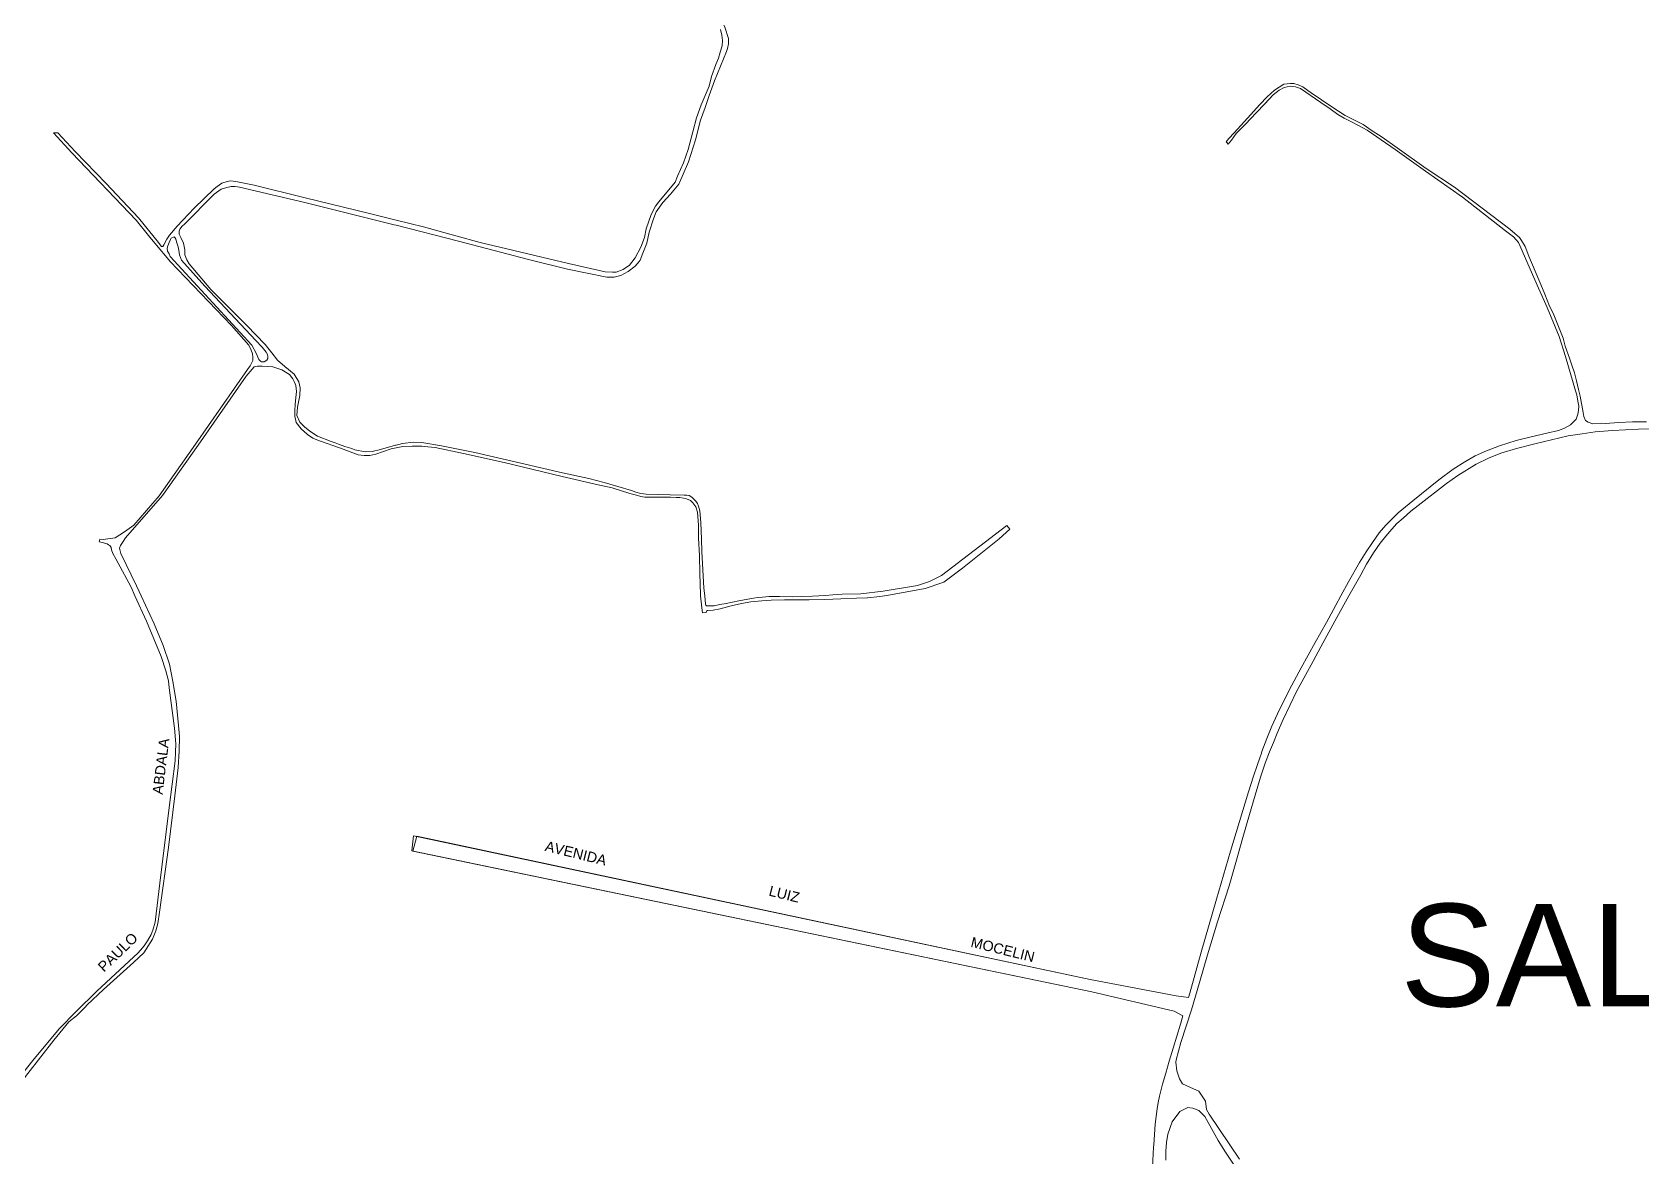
# Model space of a CAD drawing. Header units: millimetres. Extents: x 617885 to 663705, y 7172943 to 7234736.
# Drawn here: x 647845 to 649414, y 7186253 to 7187349 of the extents above; entities that cross this region are included whole.
import ezdxf

# ---------------------------------------------------------------- set-up
doc = ezdxf.new("R2010")
doc.units = ezdxf.units.MM
doc.layers.add('BAIRROS', color=12, linetype='Continuous')
doc.layers.add('TOP_VIAS 10.000', color=7, linetype='Continuous', lineweight=9)
doc.layers.add('VIAS', color=7, linetype='Continuous', lineweight=5)
doc.styles.add('LDUP', font='LDUP.SHX')
doc.styles.get("Standard").update_dxf_attribs({"font": 'arial.ttf'})

msp = doc.modelspace()

# ---------------------------------------------------------------- linework, layer by layer
at = {"layer": 'VIAS', "color": 253}
for points in [[(648524, 7187343.1), (648520.3, 7187354.1), (648517.3, 7187361.5), (648515.7, 7187368.9)], [(648516.2, 7187352), (648517.6, 7187346.3)], [(648510.4, 7187302.1), (648521.9, 7187330.6), (648522.9, 7187333.6)], [(648517.9, 7187336), (648516, 7187330), (648514.4, 7187324)], [(648517.6, 7187346.3), (648518.2, 7187341.2)], [(648518.2, 7187341.2), (648517.9, 7187336)], [(648522.9, 7187333.6), (648523.9, 7187338.1), (648524, 7187343.1)], [(648514.4, 7187324), (648511.7, 7187318), (648507.5, 7187306.2)], [(648505, 7187287.7), (648510.4, 7187302.1)], [(648507.5, 7187306.2), (648505.1, 7187296.9)], [(648496.8, 7187263.7), (648501.2, 7187276), (648505, 7187287.7)], [(648505.1, 7187296.9), (648497.2, 7187278.5)], [(649056.2, 7187292.9), (649049.1, 7187286.2), (649041.8, 7187278.8)], [(649046.8, 7187279.6), (649054.9, 7187288.3)], [(649054.9, 7187288.3), (649060.6, 7187292.9), (649065.7, 7187295.5)], [(649065.4, 7187298.7), (649056.2, 7187292.9)], [(649075, 7187299.2), (649071.7, 7187299.3), (649065.4, 7187298.7)], [(649065.7, 7187295.5), (649071.4, 7187296.6)], [(649071.4, 7187296.6), (649076.6, 7187296.1)], [(649079.3, 7187298), (649075, 7187299.2)], [(649076.6, 7187296.1), (649081.7, 7187294.4), (649101.4, 7187280.7), (649110.4, 7187274.6), (649117.9, 7187269.2)], [(649125.1, 7187268.3), (649112, 7187276.7), (649092, 7187290.4), (649088.8, 7187292.5), (649083.9, 7187296.1), (649079.3, 7187298)], [(648497.2, 7187278.5), (648492.9, 7187265.9), (648489.2, 7187252.2), (648484.6, 7187234.9)], [(649014.2, 7187244.1), (649019, 7187250.5), (649027.8, 7187259.7), (649038.2, 7187270.7), (649046.8, 7187279.6)], [(649041.8, 7187278.8), (649030, 7187265.6)], [(649117.9, 7187269.2), (649124, 7187265.4), (649131.3, 7187261.9)], [(648491.7, 7187244.6), (648496.8, 7187263.7)], [(649030, 7187265.6), (649016.8, 7187251.1), (649011.8, 7187245.8)], [(649134.1, 7187263.7), (649125.1, 7187268.3)], [(649131.3, 7187261.9), (649138, 7187258.4), (649146.4, 7187253.7), (649173.8, 7187235), (649203.5, 7187213.8)], [(649142.8, 7187259.3), (649134.1, 7187263.7)], [(649151.4, 7187253.1), (649142.8, 7187259.3)], [(649161.2, 7187247), (649151.4, 7187253.1)], [(647870.4, 7187251.4), (647866, 7187251.4)], [(647866, 7187251.4), (647884, 7187231.9)], [(647887.3, 7187233.1), (647870.4, 7187251.4)], [(648459.9, 7187183.3), (648467.5, 7187191.6), (648475.7, 7187201.1), (648485, 7187223), (648487.4, 7187230.2), (648491.7, 7187244.6)], [(649011.8, 7187245.8), (649009, 7187242.5)], [(649009, 7187242.5), (649009.7, 7187241.7), (649011.1, 7187240.3)], [(649011.1, 7187240.3), (649014.2, 7187244.1)], [(649204.2, 7187216.6), (649175.9, 7187236.7), (649161.2, 7187247)], [(647884, 7187231.9), (647946.5, 7187166)], [(647949, 7187168.5), (647917.3, 7187201.8), (647887.3, 7187233.1)], [(648484.6, 7187234.9), (648480, 7187222.1), (648474.3, 7187209), (648472, 7187203.3), (648456.1, 7187184.1)], [(649203.5, 7187213.8), (649239.6, 7187188.6), (649281.4, 7187155.9), (649289.3, 7187149.9), (649291.9, 7187147.1)], [(649295, 7187149.3), (649290.6, 7187153.2), (649285.6, 7187157.3), (649231.7, 7187198.4), (649204.2, 7187216.6)], [(647993.8, 7187162.4), (648022.7, 7187191.5)], [(648025.5, 7187198.8), (648022.5, 7187196.6), (648003.3, 7187177.7)], [(648022.7, 7187191.5), (648029.6, 7187196.2), (648035, 7187198), (648039.2, 7187198.8)], [(648030, 7187202.1), (648025.5, 7187198.8)], [(648035.4, 7187203.9), (648030, 7187202.1)], [(648038.6, 7187204.4), (648035.4, 7187203.9)], [(648043.8, 7187203.9), (648038.6, 7187204.4)], [(648039.2, 7187198.8), (648042.8, 7187198.8), (648045.5, 7187198.6)], [(648111.5, 7187188), (648061.6, 7187200.2), (648043.8, 7187203.9)], [(648045.5, 7187198.6), (648047.4, 7187198.2), (648110.9, 7187183.2)], [(648003.3, 7187177.7), (647986.7, 7187160.2), (647979.2, 7187151.6)], [(648110.9, 7187183.2), (648198.2, 7187161.7), (648200, 7187161.2)], [(648174.1, 7187172.5), (648111.5, 7187188)], [(648444.3, 7187143.8), (648446.8, 7187154.6), (648450.8, 7187167.5), (648453.5, 7187174.3), (648459.9, 7187183.3)], [(648456.1, 7187184.1), (648452.7, 7187179.9), (648448.7, 7187171.7)], [(647946.5, 7187166), (647958.7, 7187151.3)], [(647972.6, 7187140.6), (647971.2, 7187140.6), (647970, 7187142.1), (647968.3, 7187144.3), (647949, 7187168.5)], [(647988.4, 7187155.3), (647989.2, 7187157.5), (647991.5, 7187160.3), (647993.8, 7187162.4)], [(648258.3, 7187151), (648226.6, 7187159.8), (648200, 7187166.2), (648174.1, 7187172.5)], [(648200, 7187161.2), (648260.7, 7187145.6)], [(648448.7, 7187171.7), (648443.9, 7187157.8)], [(647958.7, 7187151.3), (647969.8, 7187137.8)], [(647979.2, 7187151.6), (647976.5, 7187147.6), (647973.7, 7187142.1)], [(647992.9, 7187143.8), (647990.2, 7187149.3), (647988.7, 7187152.6), (647988.4, 7187155.3)], [(647994.2, 7187137.2), (647992.9, 7187143.8)], [(648368.2, 7187123.8), (648282, 7187144.4), (648258.3, 7187151)], [(648260.7, 7187145.6), (648329.2, 7187127.9), (648367.1, 7187118.5)], [(648442, 7187149.2), (648438.4, 7187139.7)], [(648440.5, 7187133.9), (648444.3, 7187143.8)], [(648443.9, 7187157.8), (648442, 7187149.2)], [(649291.9, 7187147.1), (649294.2, 7187144.5)], [(649294.2, 7187144.5), (649313.7, 7187100)], [(649300.5, 7187140.6), (649297.1, 7187146.2), (649295, 7187149.3)], [(647969.8, 7187137.8), (647975.1, 7187131.4)], [(647973.7, 7187142.1), (647972.6, 7187140.6)], [(647975.1, 7187131.4), (647979.8, 7187125.8)], [(647994.1, 7187132.4), (647994.2, 7187137.2)], [(647996.1, 7187127.4), (647994.1, 7187132.4)], [(648433, 7187129.4), (648427.4, 7187122.2), (648421.4, 7187118.1), (648414.6, 7187115.6), (648411, 7187115.3)], [(648438.4, 7187139.7), (648433, 7187129.4)], [(648437, 7187126), (648437.8, 7187127.2), (648440.5, 7187133.9)], [(649319.7, 7187093.9), (649317.3, 7187099.5), (649304.2, 7187131.2), (649300.5, 7187140.6)], [(647979.8, 7187125.8), (648039.5, 7187063.5), (648056.4, 7187044.2), (648058.8, 7187039.5), (648059.9, 7187036)], [(648072.4, 7187045.1), (648054.6, 7187063.4), (648019.3, 7187098.7), (647998.3, 7187123.6), (647996.1, 7187127.4)], [(648367.1, 7187118.5), (648405.3, 7187110.6)], [(648411, 7187115.3), (648403.9, 7187115.8), (648368.2, 7187123.8)], [(648412.4, 7187110.6), (648418.9, 7187112.3)], [(648418.9, 7187112.3), (648426.2, 7187116.2), (648432.9, 7187121.3), (648437, 7187126)], [(648405.3, 7187110.6), (648412.4, 7187110.6)], [(649313.7, 7187100), (649316.7, 7187092.8), (649321.9, 7187081), (649333.8, 7187052.7)], [(649328, 7187075.4), (649324.4, 7187082.3), (649319.7, 7187093.9)], [(649337.7, 7187051.2), (649328, 7187075.4)], [(649333.8, 7187052.7), (649339.8, 7187033.3), (649349.5, 7186999.9), (649350.8, 7186996)], [(649339.6, 7187043.2), (649337.7, 7187051.2)], [(648059.9, 7187036), (648060.4, 7187032.5), (648060.3, 7187029.3)], [(648079, 7187036.7), (648072.4, 7187045.1)], [(648084.4, 7187029.6), (648079, 7187036.7)], [(649343.9, 7187031.5), (649339.6, 7187043.2)], [(648057.6, 7187024.3), (648055.1, 7187020.7), (648004.6, 7186947.7), (647969.2, 7186897.6), (647944.3, 7186868.8), (647935.2, 7186862.5), (647926.1, 7186856.5)], [(648054, 7187014.2), (648061.6, 7187023.2)], [(648059.5, 7187027.4), (648057.6, 7187024.3)], [(648060.3, 7187029.3), (648059.5, 7187027.4)], [(648061.6, 7187023.2), (648064.8, 7187024), (648069.6, 7187024), (648079.8, 7187023.1), (648088.6, 7187020.3)], [(648100.5, 7187015.9), (648091.6, 7187023.4), (648084.4, 7187029.6)], [(648088.6, 7187020.3), (648096.1, 7187015.8)], [(649348.5, 7187017.2), (649346, 7187024.9), (649343.9, 7187031.5)], [(648007, 7186946.9), (648054, 7187014.2)], [(648096.1, 7187015.8), (648099.4, 7187011.6), (648100.7, 7187009)], [(648106.5, 7187002.8), (648105.1, 7187008.5), (648100.5, 7187015.9)], [(648100.7, 7187009), (648101.6, 7187006.7)], [(648102.3, 7187005), (648103, 7186999), (648102.2, 7186993.2), (648101.5, 7186986.4)], [(648101.6, 7187006.7), (648102.3, 7187005)], [(648106.2, 7186995.4), (648106.5, 7187002.8)], [(649352.6, 7187001.2), (649350.7, 7187009.4), (649348.5, 7187017.2)], [(648101.5, 7186986.4), (648101.3, 7186980.5), (648101.4, 7186975.1)], [(648103.2, 7186975.7), (648103.8, 7186984), (648106.2, 7186995.4)], [(649350.8, 7186996), (649352, 7186989.7)], [(649352, 7186989.7), (649352.7, 7186984.9), (649352.6, 7186980.7)], [(649357.8, 7186974.9), (649357, 7186978.6), (649354.3, 7186994.7), (649352.6, 7187001.2)], [(648101.4, 7186975.1), (648102.6, 7186969.1), (648107.5, 7186962.9)], [(648106, 7186969.2), (648103.2, 7186975.7)], [(649350.1, 7186972.1), (649344.6, 7186966.7)], [(649351.8, 7186977), (649350.1, 7186972.1)], [(649352.6, 7186980.7), (649351.8, 7186977)], [(649361.8, 7186969.3), (649359.4, 7186971), (649357.8, 7186974.9)], [(648115.8, 7186960.6), (648110.6, 7186964.6), (648106, 7186969.2)], [(648107.5, 7186962.9), (648113.6, 7186957.2)], [(648113.6, 7186957.2), (648118.9, 7186953.7), (648122.6, 7186952.2), (648148.3, 7186942.9)], [(648123.5, 7186955.6), (648115.8, 7186960.6)], [(648150.1, 7186945.6), (648143.9, 7186947.9), (648140.6, 7186949.2), (648136.6, 7186950.5), (648123.5, 7186955.6)], [(649321.8, 7186958.5), (649306.5, 7186955.1), (649291.9, 7186951.4)], [(649344.6, 7186966.7), (649338.8, 7186963.5), (649333.1, 7186961.1), (649321.8, 7186958.5)], [(649405.3, 7186969.5), (649392, 7186968.8), (649378.8, 7186968), (649375.4, 7186968.2), (649366.4, 7186967.7), (649361.8, 7186969.3)], [(649418.9, 7186969.7), (649405.3, 7186969.5)], [(647936.1, 7186856.4), (647972.4, 7186897.8), (648007, 7186946.9)], [(648148.3, 7186942.9), (648163, 7186937.3)], [(648184.8, 7186942.6), (648176.7, 7186940.6), (648169.8, 7186940.2), (648159.8, 7186942.2), (648156.8, 7186943.5), (648150.1, 7186945.6)], [(648168.9, 7186936.8), (648169.3, 7186936.8), (648174.5, 7186936.9), (648180.2, 7186938.2), (648195.2, 7186943.2), (648200, 7186944.2), (648206.4, 7186945.6)], [(648199.4, 7186946.8), (648184.8, 7186942.6)], [(648205.9, 7186948.5), (648203.9, 7186947.8), (648200, 7186947), (648199.4, 7186946.8)], [(648225.1, 7186949.5), (648217.3, 7186949.8), (648205.9, 7186948.5)], [(648206.4, 7186945.6), (648215.7, 7186946), (648225.1, 7186945.9), (648231, 7186945.2)], [(648387.7, 7186914.3), (648362.3, 7186920), (648276.8, 7186939.8), (648244.1, 7186946.1), (648225.1, 7186949.5)], [(648231, 7186945.2), (648238.2, 7186944.5), (648265.8, 7186938.6)], [(649262.7, 7186941.3), (649251.9, 7186936.4)], [(649275.5, 7186946.3), (649262.7, 7186941.3)], [(649291.9, 7186951.4), (649275.5, 7186946.3)], [(648163, 7186937.3), (648168.9, 7186936.8)], [(648265.8, 7186938.6), (648305.4, 7186929.9), (648362, 7186916.2)], [(649251.9, 7186936.4), (649241.8, 7186930.6), (649230.4, 7186923.3)], [(648362, 7186916.2), (648396.8, 7186908.3)], [(648402.9, 7186910.6), (648387.7, 7186914.3)], [(648396.8, 7186908.3), (648410.7, 7186905.1)], [(648416, 7186906.4), (648402.9, 7186910.6)], [(649230.4, 7186923.3), (649216.4, 7186913), (649190.9, 7186892.7)], [(648410.7, 7186905.1), (648427.8, 7186899.9)], [(648455.8, 7186898.9), (648443.7, 7186899), (648438.7, 7186899.6), (648433.6, 7186901.2), (648429.3, 7186902.6), (648416, 7186906.4)], [(648427.8, 7186899.9), (648431.6, 7186898.8), (648434.2, 7186898), (648438.7, 7186896.9), (648442.3, 7186896.3), (648446, 7186896.1)], [(648446, 7186896.1), (648458.6, 7186896.1), (648463.8, 7186896.3)], [(648467, 7186898.6), (648455.8, 7186898.9)], [(648463.8, 7186896.3), (648467.6, 7186896.2), (648472.9, 7186896), (648476.6, 7186895.8), (648480.1, 7186895.3)], [(648480.7, 7186898.2), (648467, 7186898.6)], [(648480.1, 7186895.3), (648482.9, 7186894.6), (648486.8, 7186892.8)], [(648485.5, 7186897.7), (648483.3, 7186898.2), (648480.7, 7186898.2)], [(648489.6, 7186894.8), (648488.1, 7186896.1), (648485.5, 7186897.7)], [(648486.8, 7186892.8), (648489.1, 7186890.6)], [(648492, 7186892.2), (648489.6, 7186894.8)], [(649190.9, 7186892.7), (649176.6, 7186880.8), (649171.1, 7186875.5), (649164.8, 7186868.8), (649158.3, 7186861.3)], [(648489.1, 7186890.6), (648492.1, 7186886.6)], [(648494.9, 7186887.5), (648493.7, 7186890), (648492, 7186892.2)], [(648492.1, 7186886.6), (648493.7, 7186881.5)], [(648493.7, 7186881.5), (648494.6, 7186869), (648494.8, 7186856.2)], [(648496.2, 7186882.9), (648494.9, 7186887.5)], [(648497.7, 7186855.3), (648497, 7186871.6), (648496.2, 7186882.9)], [(648659.4, 7186798.2), (648671.4, 7186799.4), (648676.1, 7186800), (648681.8, 7186800.9), (648715.7, 7186807.2), (648733.9, 7186813.4), (648752, 7186827), (648787.9, 7186855.6), (648798.3, 7186865.1), (648795.4, 7186868.6), (648731.6, 7186819.7), (648720, 7186813.9)], [(649158.3, 7186861.3), (649151.6, 7186852)], [(647911.3, 7186855.2), (647910.6, 7186852.7), (647913.9, 7186851.9)], [(647914.4, 7186854.8), (647911.3, 7186855.2)], [(647913.9, 7186851.9), (647915.9, 7186851.4)], [(647926.1, 7186856.5), (647914.4, 7186854.8)], [(647915.9, 7186851.4), (647918.5, 7186850.6)], [(647918.5, 7186850.6), (647919.8, 7186849.8), (647920.8, 7186848.9)], [(647920.8, 7186848.9), (647922.1, 7186847)], [(647922.1, 7186847), (647922.6, 7186844.9), (647923.9, 7186841.4)], [(647931.7, 7186841.3), (647930.5, 7186846.6), (647931.2, 7186849.1)], [(647931.2, 7186849.1), (647933.8, 7186852.9), (647936.1, 7186856.4)], [(648494.8, 7186856.2), (648495.8, 7186839.2)], [(648498.1, 7186843.2), (648497.7, 7186855.3)], [(649151.6, 7186852), (649145.7, 7186843), (649139.2, 7186832.4)], [(647923.9, 7186841.4), (647926.8, 7186836.1), (647941.6, 7186808.5)], [(647949.6, 7186804.2), (647946.9, 7186809.7), (647931.7, 7186841.3)], [(648495.8, 7186839.2), (648496.1, 7186821.7)], [(648500.9, 7186800), (648500.1, 7186807.5), (648498.1, 7186843.2)], [(649139.2, 7186832.4), (649128.3, 7186813.5), (649120.9, 7186800)], [(648496.1, 7186821.7), (648496.7, 7186801.4)], [(648720, 7186813.9), (648708.1, 7186810.1), (648674.9, 7186804.7), (648653.1, 7186802)], [(647941.6, 7186808.5), (647945.4, 7186800)], [(647945.4, 7186800), (647956.7, 7186775.3), (647970.9, 7186741)], [(647951.5, 7186800), (647949.6, 7186804.2)], [(647973, 7186751.5), (647964.2, 7186772.6), (647951.5, 7186800)], [(648496.7, 7186801.4), (648496.8, 7186800)], [(648496.8, 7186800), (648498, 7186788.3), (648498.6, 7186783.5)], [(648501.9, 7186791), (648501.7, 7186792), (648500.9, 7186800)], [(648552.6, 7186798.3), (648548.3, 7186797.8)], [(648573.7, 7186799.4), (648563.7, 7186799.3), (648557.1, 7186798.6), (648552.6, 7186798.3)], [(648586.2, 7186799.1), (648573.7, 7186799.4)], [(648606, 7186799.7), (648595, 7186799.4), (648586.2, 7186799.1)], [(648625.7, 7186801), (648618.2, 7186800.3), (648606, 7186799.7)], [(648634.7, 7186801.5), (648625.7, 7186801)], [(648633.4, 7186797.1), (648648.9, 7186797.8), (648659.1, 7186798.2)], [(648653.1, 7186802), (648634.7, 7186801.5)], [(648659.1, 7186798.2), (648659.4, 7186798.2)], [(649120.9, 7186800), (649115.9, 7186790.9), (649106.8, 7186774.1), (649095.7, 7186754.6)], [(648498.6, 7186783.5), (648502.2, 7186783.9)], [(648502.7, 7186790.3), (648501.9, 7186791)], [(648502.2, 7186783.9), (648502.4, 7186784.9), (648503.4, 7186785.8)], [(648521.7, 7186792.6), (648515.4, 7186791.5), (648510, 7186790.3), (648503.4, 7186790.1), (648502.7, 7186790.3)], [(648503.4, 7186785.8), (648509.1, 7186785.9)], [(648509.1, 7186785.9), (648515.8, 7186787.4), (648526.7, 7186790.3)], [(648534.1, 7186795.1), (648527.8, 7186793.7), (648521.7, 7186792.6)], [(648526.7, 7186790.3), (648536.7, 7186792.6), (648545.7, 7186794.1)], [(648548.3, 7186797.8), (648543, 7186796.7), (648534.1, 7186795.1)], [(648545.7, 7186794.1), (648556.4, 7186795)], [(648556.4, 7186795), (648565.5, 7186795.8)], [(648565.5, 7186795.8), (648578.5, 7186796.2), (648588.3, 7186796.1), (648602.7, 7186796.2)], [(648602.7, 7186796.2), (648617.9, 7186796.3)], [(648617.9, 7186796.3), (648633.4, 7186797.1)], [(647982.5, 7186716.4), (647979, 7186733.4), (647973, 7186751.5)], [(649095.7, 7186754.6), (649082.1, 7186729.9), (649073, 7186712.9)], [(647970.9, 7186741), (647975.7, 7186726.9), (647978.3, 7186717), (647978.8, 7186710.3)], [(647978.8, 7186710.3), (647983.9, 7186671.1)], [(647985.5, 7186697.2), (647982.5, 7186716.4)], [(649073, 7186712.9), (649065.9, 7186698.9)], [(647987.9, 7186673.6), (647985.5, 7186697.2)], [(649065.9, 7186698.9), (649059.2, 7186685.1)], [(647988.9, 7186662.9), (647987.9, 7186673.6)], [(649059.2, 7186685.1), (649053.7, 7186672.9), (649048.9, 7186661.1), (649044, 7186648.2), (649043.5, 7186646.8), (649041.8, 7186642)], [(647983.9, 7186671.1), (647985.3, 7186655.6)], [(647987.5, 7186632.6), (647988.6, 7186648.8), (647988.9, 7186662.9)], [(647985.3, 7186655.6), (647985.1, 7186647.6), (647984.8, 7186639.1), (647978.7, 7186593.6)], [(649041.8, 7186642), (649039.2, 7186634.7), (649035.7, 7186624.2), (649030.8, 7186609.1)], [(647978.2, 7186554.6), (647984.2, 7186605.2), (647987.5, 7186632.6)], [(649030.8, 7186609.1), (649013.4, 7186551.3)], [(647978.7, 7186593.6), (647969.7, 7186519.8), (647965.1, 7186482.1)], [(648972.3, 7186408.5), (648960.2, 7186410), (648876.4, 7186426.2), (648217.1, 7186566), (648215.3, 7186551.5), (648878.1, 7186414.2), (648958.5, 7186395.1)], [(648876.4, 7186426.2), (648220.3, 7186565.6), (648216.2, 7186551.2), (648878.1, 7186414.2)], [(647969.5, 7186491.7), (647978.2, 7186554.6)], [(649013.4, 7186551.3), (648999.6, 7186504.2), (648984.7, 7186452.7), (648973.6, 7186412.8), (648972.3, 7186408.5)], [(647962.4, 7186465.5), (647965.8, 7186473.6), (647967.9, 7186480.7), (647969.5, 7186491.7)], [(647965.1, 7186482.1), (647963, 7186474), (647961.1, 7186469.8), (647957.6, 7186463.9), (647954.4, 7186459)], [(647951, 7186454.6), (647948.2, 7186451.6), (647944.2, 7186448.3), (647908.3, 7186414.7), (647888.2, 7186394.9)], [(647954.4, 7186459), (647951, 7186454.6)], [(647954, 7186452.2), (647962.4, 7186465.5)], [(647914.9, 7186416.2), (647944, 7186442.6), (647954, 7186452.2)], [(647898.9, 7186401.5), (647914.9, 7186416.2)], [(647888.2, 7186394.9), (647871.5, 7186378)], [(647881.1, 7186384.9), (647888.5, 7186390.7)], [(647888.5, 7186390.7), (647896.8, 7186399.1)], [(647896.8, 7186399.1), (647898.9, 7186401.5)], [(648958.5, 7186395.1), (648966.9, 7186390.5)], [(648966.9, 7186390.5), (648964.5, 7186382.5)], [(647779.6, 7186255.4), (647792.2, 7186272.6), (647819.3, 7186305.7), (647840.9, 7186334.4), (647866.4, 7186366.9), (647881.1, 7186384.9)], [(647871.5, 7186378), (647845.9, 7186347.2), (647816.8, 7186310.2)], [(648964.5, 7186382.5), (648957.4, 7186359.1), (648953.6, 7186346.6)], [(648953.6, 7186346.6), (648950.3, 7186334.8)], [(648950.3, 7186334.8), (648946.9, 7186324)], [(648946.9, 7186324), (648944.1, 7186312.3), (648942.9, 7186306.1), (648941.8, 7186300.1)], [(648941.8, 7186300.1), (648939.8, 7186285.1), (648938.5, 7186264.8), (648938.4, 7186262.7)], [(648938.4, 7186262.7), (648937.7, 7186249.5), (648936.6, 7186230.4), (648935.6, 7186216.7), (648935, 7186207)]]:
    msp.add_lwpolyline(points, dxfattribs=at)
at = {"layer": 'VIAS', "color": 253, "flags": 128}
msp.add_lwpolyline([(647979.8, 7187130.7), (648059.5, 7187044.3), (648063.7, 7187036.5), (648066.3, 7187030.4), (648067.7, 7187028.7), (648068.9, 7187028.2), (648071.4, 7187028.1), (648074.1, 7187029.6), (648075, 7187031.4), (648075.1, 7187033.3), (648074.7, 7187035.3), (648073.3, 7187037.6), (648069.4, 7187042.4), (648063.2, 7187048.8), (648013.5, 7187101.8), (647990.8, 7187127.3), (647989, 7187132.4), (647988.3, 7187137), (647987.6, 7187140.1), (647986.4, 7187144.2), (647985.2, 7187147.6), (647984.4, 7187149.3), (647983.8, 7187149.9), (647980.9, 7187148.6), (647980, 7187147.2), (647978.8, 7187144.3), (647977.6, 7187141), (647977, 7187138.7), (647977.2, 7187135.9), (647978.8, 7187133.2)], close=True, dxfattribs=at)
for points in [[(649317.3, 7187099.5), (649317.3, 7187099.5)], [(649342.6, 7186955.9), (649326.3, 7186952), (649310, 7186948.3)], [(649356.1, 7186958), (649342.6, 7186955.9)], [(649385.6, 7186961.2), (649368.7, 7186959.8), (649356.1, 7186958)], [(649439.2, 7186963), (649411.1, 7186962.5), (649385.6, 7186961.2)], [(649310, 7186948.3), (649292, 7186943.7), (649276.9, 7186938.9), (649264.9, 7186934.2), (649252.8, 7186928.4), (649234.8, 7186917.4), (649224, 7186909.5)], [(649224, 7186909.5), (649196.4, 7186888.2)], [(649189.1, 7186882.5), (649181.6, 7186875.7)], [(649196.4, 7186888.2), (649189.1, 7186882.5)], [(649170.6, 7186864.9), (649164.7, 7186858.3)], [(649175.6, 7186870.5), (649170.6, 7186864.9)], [(649181.6, 7186875.7), (649175.6, 7186870.5)], [(649159.3, 7186851.2), (649152.8, 7186841.8), (649145.9, 7186831)], [(649164.7, 7186858.3), (649159.3, 7186851.2)], [(649145.9, 7186831), (649140.4, 7186820.6), (649129.9, 7186802.4), (649128.6, 7186800), (649117, 7186778.8)], [(649117, 7186778.8), (649101.3, 7186750.3)], [(649093.8, 7186736.2), (649086.3, 7186722.8)], [(649101.3, 7186750.3), (649093.8, 7186736.2)], [(649086.3, 7186722.8), (649077.8, 7186706.8)], [(649077.8, 7186706.8), (649071.6, 7186693.8)], [(649071.6, 7186693.8), (649064.8, 7186679.6), (649058.8, 7186666.2), (649055.1, 7186657.2)], [(649055.1, 7186657.2), (649051.3, 7186647.8)], [(649051.3, 7186647.8), (649047.2, 7186636.9)], [(649047.2, 7186636.9), (649042.7, 7186623.3)], [(649042.7, 7186623.3), (649037.5, 7186605.8)], [(649037.5, 7186605.8), (649032, 7186586.9), (649025.4, 7186564.4)], [(649025.4, 7186564.4), (649018.6, 7186540), (649011.9, 7186517.5)], [(649011.9, 7186517.5), (649000.5, 7186482.2)], [(649000.5, 7186482.2), (648990.8, 7186450.2)], [(648990.8, 7186450.2), (648983.2, 7186423)], [(648983.2, 7186423), (648975.2, 7186396.6)], [(648975.2, 7186396.6), (648965, 7186364.7)], [(648965, 7186364.7), (648960.5, 7186347.7), (648959.9, 7186345.4), (648960.9, 7186337.1)], [(648960.9, 7186337.1), (648963.5, 7186329.2)], [(648963.5, 7186329.2), (648966.4, 7186324.5)], [(648966.4, 7186324.5), (648974.3, 7186320.7)], [(648974.3, 7186320.7), (648982.5, 7186317.2)], [(648982.5, 7186317.2), (648988.8, 7186307.4), (648990, 7186299.4)], [(649016.9, 7186245.1), (649008.4, 7186257.7), (649001.2, 7186269), (648988.4, 7186292.4), (648982.3, 7186298.3), (648976.7, 7186300.8), (648971.6, 7186301.3), (648963.8, 7186297.5), (648956.6, 7186287.4), (648952.1, 7186275.3), (648950.9, 7186267.2), (648950.4, 7186258.7), (648950.4, 7186254.7), (648950.2, 7186250.1)], [(648990, 7186299.4), (648992.4, 7186294.8), (649022.2, 7186251.1)]]:
    msp.add_lwpolyline(points, dxfattribs=at)

# ---------------------------------------------------------------- texts
at = {"layer": 'BAIRROS', "lineweight": 40, "ltscale": 0.3}
msp.add_text('SALGADINHO', height=100, dxfattribs=at).set_placement((649178.7, 7186399.8))
at = {"layer": 'TOP_VIAS 10.000', "color": 251, "style": 'LDUP', "width": 1.04}
for s, rotation, p in [('ABDALA', 83, (647972.3, 7186606)), ('AVENIDA', 346.1965, (648344.4, 7186551.6)), ('LUIZ', 346.1965, (648562.6, 7186508)), ('PAULO', 44, (647915.2, 7186432.7)), ('MOCELIN', 346.1965, (648759.4, 7186458))]:
    msp.add_text(s, height=10, rotation=rotation, dxfattribs=at).set_placement(p)

doc.saveas('drawing.dxf')
